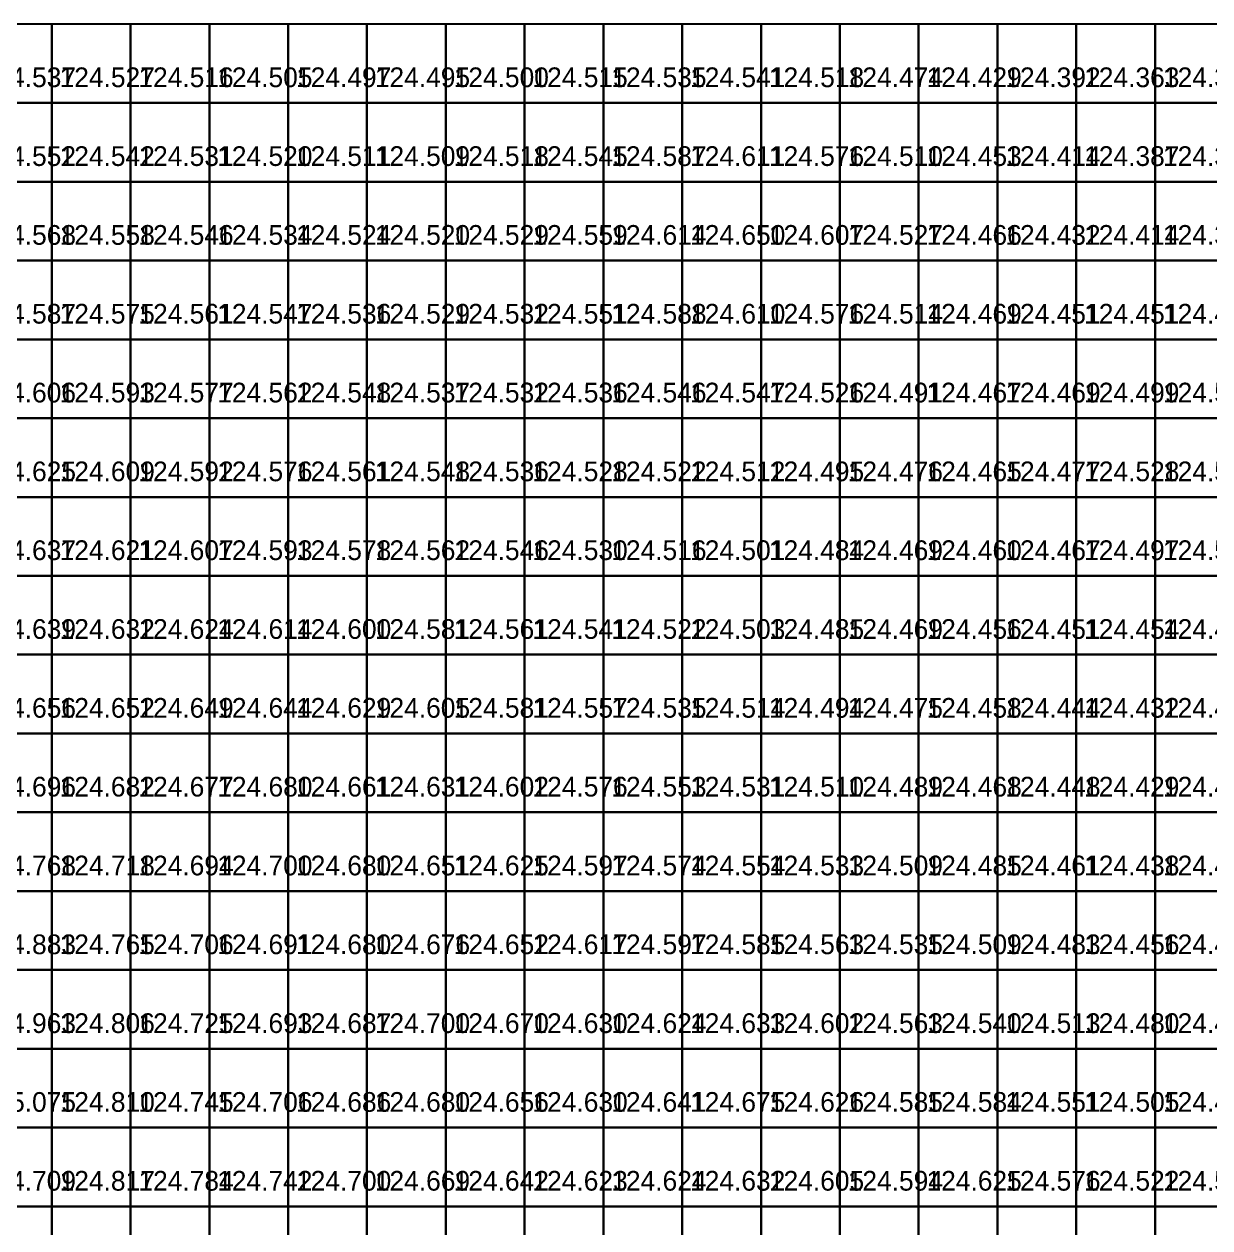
# Model space of a CAD drawing. Header units: metres. Extents: x 287857 to 287978, y 62957 to 63018.
# Drawn here: x 287917.57 to 287932.62, y 63002.56 to 63017.83 of the extents above; entities that cross this region are included whole.
import ezdxf

# ---------------------------------------------------------------- set-up
doc = ezdxf.new("R2010")
doc.units = ezdxf.units.M
for name, color, linetype, true_color in [('CIVILS-BARRIER', 7, 'Continuous', 0xf87171), ('CIVILS-INTERP', 7, 'Continuous', 0x64748b), ('CIVILS-LEVEL-TXT', 7, 'Continuous', 0x38bdf8), ('CIVILS-REAL', 7, 'Continuous', 0x38bdf8)]:
    doc.layers.add(name, color=color, linetype=linetype, true_color=true_color)

msp = doc.modelspace()

# ---------------------------------------------------------------- linework, layer by layer
at = {"layer": 'CIVILS-BARRIER'}
for points in [[(287916.925, 63002.831, 124.709), (287917.925, 63002.831, 124.709), (287917.925, 63003.831, 124.709), (287916.925, 63003.831, 124.709), (287916.925, 63002.831, 124.709)], [(287916.925, 63001.831, 124.709), (287917.925, 63001.831, 124.709), (287917.925, 63002.831, 124.709), (287916.925, 63002.831, 124.709), (287916.925, 63001.831, 124.709)]]:
    msp.add_polyline3d(points, dxfattribs=at)
at = {"layer": 'CIVILS-INTERP'}
for points in [[(287916.925, 63016.831, 124.537), (287917.925, 63016.831, 124.537), (287917.925, 63017.831, 124.537), (287916.925, 63017.831, 124.537), (287916.925, 63016.831, 124.537)], [(287917.925, 63016.831, 124.527), (287918.925, 63016.831, 124.527), (287918.925, 63017.831, 124.527), (287917.925, 63017.831, 124.527), (287917.925, 63016.831, 124.527)], [(287918.925, 63016.831, 124.516), (287919.925, 63016.831, 124.516), (287919.925, 63017.831, 124.516), (287918.925, 63017.831, 124.516), (287918.925, 63016.831, 124.516)], [(287919.925, 63016.831, 124.505), (287920.925, 63016.831, 124.505), (287920.925, 63017.831, 124.505), (287919.925, 63017.831, 124.505), (287919.925, 63016.831, 124.505)], [(287920.925, 63016.831, 124.497), (287921.925, 63016.831, 124.497), (287921.925, 63017.831, 124.497), (287920.925, 63017.831, 124.497), (287920.925, 63016.831, 124.497)], [(287921.925, 63016.831, 124.495), (287922.925, 63016.831, 124.495), (287922.925, 63017.831, 124.495), (287921.925, 63017.831, 124.495), (287921.925, 63016.831, 124.495)], [(287922.925, 63016.831, 124.5), (287923.925, 63016.831, 124.5), (287923.925, 63017.831, 124.5), (287922.925, 63017.831, 124.5), (287922.925, 63016.831, 124.5)], [(287923.925, 63016.831, 124.515), (287924.925, 63016.831, 124.515), (287924.925, 63017.831, 124.515), (287923.925, 63017.831, 124.515), (287923.925, 63016.831, 124.515)], [(287924.925, 63016.831, 124.535), (287925.925, 63016.831, 124.535), (287925.925, 63017.831, 124.535), (287924.925, 63017.831, 124.535), (287924.925, 63016.831, 124.535)], [(287925.925, 63016.831, 124.541), (287926.925, 63016.831, 124.541), (287926.925, 63017.831, 124.541), (287925.925, 63017.831, 124.541), (287925.925, 63016.831, 124.541)], [(287926.925, 63016.831, 124.518), (287927.925, 63016.831, 124.518), (287927.925, 63017.831, 124.518), (287926.925, 63017.831, 124.518), (287926.925, 63016.831, 124.518)], [(287927.925, 63016.831, 124.474), (287928.925, 63016.831, 124.474), (287928.925, 63017.831, 124.474), (287927.925, 63017.831, 124.474), (287927.925, 63016.831, 124.474)], [(287928.925, 63016.831, 124.429), (287929.925, 63016.831, 124.429), (287929.925, 63017.831, 124.429), (287928.925, 63017.831, 124.429), (287928.925, 63016.831, 124.429)], [(287929.925, 63016.831, 124.392), (287930.925, 63016.831, 124.392), (287930.925, 63017.831, 124.392), (287929.925, 63017.831, 124.392), (287929.925, 63016.831, 124.392)], [(287930.925, 63016.831, 124.363), (287931.925, 63016.831, 124.363), (287931.925, 63017.831, 124.363), (287930.925, 63017.831, 124.363), (287930.925, 63016.831, 124.363)], [(287931.925, 63016.831, 124.336), (287932.925, 63016.831, 124.336), (287932.925, 63017.831, 124.336), (287931.925, 63017.831, 124.336), (287931.925, 63016.831, 124.336)], [(287916.925, 63015.831, 124.552), (287917.925, 63015.831, 124.552), (287917.925, 63016.831, 124.552), (287916.925, 63016.831, 124.552), (287916.925, 63015.831, 124.552)], [(287917.925, 63015.831, 124.542), (287918.925, 63015.831, 124.542), (287918.925, 63016.831, 124.542), (287917.925, 63016.831, 124.542), (287917.925, 63015.831, 124.542)], [(287918.925, 63015.831, 124.531), (287919.925, 63015.831, 124.531), (287919.925, 63016.831, 124.531), (287918.925, 63016.831, 124.531), (287918.925, 63015.831, 124.531)], [(287919.925, 63015.831, 124.52), (287920.925, 63015.831, 124.52), (287920.925, 63016.831, 124.52), (287919.925, 63016.831, 124.52), (287919.925, 63015.831, 124.52)], [(287920.925, 63015.831, 124.511), (287921.925, 63015.831, 124.511), (287921.925, 63016.831, 124.511), (287920.925, 63016.831, 124.511), (287920.925, 63015.831, 124.511)], [(287921.925, 63015.831, 124.509), (287922.925, 63015.831, 124.509), (287922.925, 63016.831, 124.509), (287921.925, 63016.831, 124.509), (287921.925, 63015.831, 124.509)], [(287922.925, 63015.831, 124.518), (287923.925, 63015.831, 124.518), (287923.925, 63016.831, 124.518), (287922.925, 63016.831, 124.518), (287922.925, 63015.831, 124.518)], [(287923.925, 63015.831, 124.545), (287924.925, 63015.831, 124.545), (287924.925, 63016.831, 124.545), (287923.925, 63016.831, 124.545), (287923.925, 63015.831, 124.545)], [(287924.925, 63015.831, 124.587), (287925.925, 63015.831, 124.587), (287925.925, 63016.831, 124.587), (287924.925, 63016.831, 124.587), (287924.925, 63015.831, 124.587)], [(287925.925, 63015.831, 124.611), (287926.925, 63015.831, 124.611), (287926.925, 63016.831, 124.611), (287925.925, 63016.831, 124.611), (287925.925, 63015.831, 124.611)], [(287926.925, 63015.831, 124.576), (287927.925, 63015.831, 124.576), (287927.925, 63016.831, 124.576), (287926.925, 63016.831, 124.576), (287926.925, 63015.831, 124.576)], [(287927.925, 63015.831, 124.51), (287928.925, 63015.831, 124.51), (287928.925, 63016.831, 124.51), (287927.925, 63016.831, 124.51), (287927.925, 63015.831, 124.51)], [(287928.925, 63015.831, 124.453), (287929.925, 63015.831, 124.453), (287929.925, 63016.831, 124.453), (287928.925, 63016.831, 124.453), (287928.925, 63015.831, 124.453)], [(287929.925, 63015.831, 124.414), (287930.925, 63015.831, 124.414), (287930.925, 63016.831, 124.414), (287929.925, 63016.831, 124.414), (287929.925, 63015.831, 124.414)], [(287930.925, 63015.831, 124.387), (287931.925, 63015.831, 124.387), (287931.925, 63016.831, 124.387), (287930.925, 63016.831, 124.387), (287930.925, 63015.831, 124.387)], [(287931.925, 63015.831, 124.363), (287932.925, 63015.831, 124.363), (287932.925, 63016.831, 124.363), (287931.925, 63016.831, 124.363), (287931.925, 63015.831, 124.363)], [(287916.925, 63014.831, 124.568), (287917.925, 63014.831, 124.568), (287917.925, 63015.831, 124.568), (287916.925, 63015.831, 124.568), (287916.925, 63014.831, 124.568)], [(287917.925, 63014.831, 124.558), (287918.925, 63014.831, 124.558), (287918.925, 63015.831, 124.558), (287917.925, 63015.831, 124.558), (287917.925, 63014.831, 124.558)], [(287918.925, 63014.831, 124.546), (287919.925, 63014.831, 124.546), (287919.925, 63015.831, 124.546), (287918.925, 63015.831, 124.546), (287918.925, 63014.831, 124.546)], [(287919.925, 63014.831, 124.534), (287920.925, 63014.831, 124.534), (287920.925, 63015.831, 124.534), (287919.925, 63015.831, 124.534), (287919.925, 63014.831, 124.534)], [(287920.925, 63014.831, 124.524), (287921.925, 63014.831, 124.524), (287921.925, 63015.831, 124.524), (287920.925, 63015.831, 124.524), (287920.925, 63014.831, 124.524)], [(287921.925, 63014.831, 124.52), (287922.925, 63014.831, 124.52), (287922.925, 63015.831, 124.52), (287921.925, 63015.831, 124.52), (287921.925, 63014.831, 124.52)], [(287922.925, 63014.831, 124.529), (287923.925, 63014.831, 124.529), (287923.925, 63015.831, 124.529), (287922.925, 63015.831, 124.529), (287922.925, 63014.831, 124.529)], [(287923.925, 63014.831, 124.559), (287924.925, 63014.831, 124.559), (287924.925, 63015.831, 124.559), (287923.925, 63015.831, 124.559), (287923.925, 63014.831, 124.559)], [(287924.925, 63014.831, 124.614), (287925.925, 63014.831, 124.614), (287925.925, 63015.831, 124.614), (287924.925, 63015.831, 124.614), (287924.925, 63014.831, 124.614)], [(287926.925, 63014.831, 124.607), (287927.925, 63014.831, 124.607), (287927.925, 63015.831, 124.607), (287926.925, 63015.831, 124.607), (287926.925, 63014.831, 124.607)], [(287927.925, 63014.831, 124.527), (287928.925, 63014.831, 124.527), (287928.925, 63015.831, 124.527), (287927.925, 63015.831, 124.527), (287927.925, 63014.831, 124.527)], [(287928.925, 63014.831, 124.466), (287929.925, 63014.831, 124.466), (287929.925, 63015.831, 124.466), (287928.925, 63015.831, 124.466), (287928.925, 63014.831, 124.466)], [(287929.925, 63014.831, 124.432), (287930.925, 63014.831, 124.432), (287930.925, 63015.831, 124.432), (287929.925, 63015.831, 124.432), (287929.925, 63014.831, 124.432)], [(287930.925, 63014.831, 124.414), (287931.925, 63014.831, 124.414), (287931.925, 63015.831, 124.414), (287930.925, 63015.831, 124.414), (287930.925, 63014.831, 124.414)], [(287931.925, 63014.831, 124.398), (287932.925, 63014.831, 124.398), (287932.925, 63015.831, 124.398), (287931.925, 63015.831, 124.398), (287931.925, 63014.831, 124.398)], [(287916.925, 63013.831, 124.587), (287917.925, 63013.831, 124.587), (287917.925, 63014.831, 124.587), (287916.925, 63014.831, 124.587), (287916.925, 63013.831, 124.587)], [(287917.925, 63013.831, 124.575), (287918.925, 63013.831, 124.575), (287918.925, 63014.831, 124.575), (287917.925, 63014.831, 124.575), (287917.925, 63013.831, 124.575)], [(287918.925, 63013.831, 124.561), (287919.925, 63013.831, 124.561), (287919.925, 63014.831, 124.561), (287918.925, 63014.831, 124.561), (287918.925, 63013.831, 124.561)], [(287919.925, 63013.831, 124.547), (287920.925, 63013.831, 124.547), (287920.925, 63014.831, 124.547), (287919.925, 63014.831, 124.547), (287919.925, 63013.831, 124.547)], [(287920.925, 63013.831, 124.536), (287921.925, 63013.831, 124.536), (287921.925, 63014.831, 124.536), (287920.925, 63014.831, 124.536), (287920.925, 63013.831, 124.536)], [(287921.925, 63013.831, 124.529), (287922.925, 63013.831, 124.529), (287922.925, 63014.831, 124.529), (287921.925, 63014.831, 124.529), (287921.925, 63013.831, 124.529)], [(287922.925, 63013.831, 124.532), (287923.925, 63013.831, 124.532), (287923.925, 63014.831, 124.532), (287922.925, 63014.831, 124.532), (287922.925, 63013.831, 124.532)], [(287923.925, 63013.831, 124.551), (287924.925, 63013.831, 124.551), (287924.925, 63014.831, 124.551), (287923.925, 63014.831, 124.551), (287923.925, 63013.831, 124.551)], [(287924.925, 63013.831, 124.588), (287925.925, 63013.831, 124.588), (287925.925, 63014.831, 124.588), (287924.925, 63014.831, 124.588), (287924.925, 63013.831, 124.588)], [(287925.925, 63013.831, 124.61), (287926.925, 63013.831, 124.61), (287926.925, 63014.831, 124.61), (287925.925, 63014.831, 124.61), (287925.925, 63013.831, 124.61)], [(287926.925, 63013.831, 124.576), (287927.925, 63013.831, 124.576), (287927.925, 63014.831, 124.576), (287926.925, 63014.831, 124.576), (287926.925, 63013.831, 124.576)], [(287927.925, 63013.831, 124.514), (287928.925, 63013.831, 124.514), (287928.925, 63014.831, 124.514), (287927.925, 63014.831, 124.514), (287927.925, 63013.831, 124.514)], [(287928.925, 63013.831, 124.469), (287929.925, 63013.831, 124.469), (287929.925, 63014.831, 124.469), (287928.925, 63014.831, 124.469), (287928.925, 63013.831, 124.469)], [(287929.925, 63013.831, 124.451), (287930.925, 63013.831, 124.451), (287930.925, 63014.831, 124.451), (287929.925, 63014.831, 124.451), (287929.925, 63013.831, 124.451)], [(287930.925, 63013.831, 124.451), (287931.925, 63013.831, 124.451), (287931.925, 63014.831, 124.451), (287930.925, 63014.831, 124.451), (287930.925, 63013.831, 124.451)], [(287931.925, 63013.831, 124.449), (287932.925, 63013.831, 124.449), (287932.925, 63014.831, 124.449), (287931.925, 63014.831, 124.449), (287931.925, 63013.831, 124.449)], [(287916.925, 63012.831, 124.606), (287917.925, 63012.831, 124.606), (287917.925, 63013.831, 124.606), (287916.925, 63013.831, 124.606), (287916.925, 63012.831, 124.606)], [(287917.925, 63012.831, 124.593), (287918.925, 63012.831, 124.593), (287918.925, 63013.831, 124.593), (287917.925, 63013.831, 124.593), (287917.925, 63012.831, 124.593)], [(287918.925, 63012.831, 124.577), (287919.925, 63012.831, 124.577), (287919.925, 63013.831, 124.577), (287918.925, 63013.831, 124.577), (287918.925, 63012.831, 124.577)], [(287919.925, 63012.831, 124.562), (287920.925, 63012.831, 124.562), (287920.925, 63013.831, 124.562), (287919.925, 63013.831, 124.562), (287919.925, 63012.831, 124.562)], [(287920.925, 63012.831, 124.548), (287921.925, 63012.831, 124.548), (287921.925, 63013.831, 124.548), (287920.925, 63013.831, 124.548), (287920.925, 63012.831, 124.548)], [(287921.925, 63012.831, 124.537), (287922.925, 63012.831, 124.537), (287922.925, 63013.831, 124.537), (287921.925, 63013.831, 124.537), (287921.925, 63012.831, 124.537)], [(287922.925, 63012.831, 124.532), (287923.925, 63012.831, 124.532), (287923.925, 63013.831, 124.532), (287922.925, 63013.831, 124.532), (287922.925, 63012.831, 124.532)], [(287923.925, 63012.831, 124.536), (287924.925, 63012.831, 124.536), (287924.925, 63013.831, 124.536), (287923.925, 63013.831, 124.536), (287923.925, 63012.831, 124.536)], [(287924.925, 63012.831, 124.546), (287925.925, 63012.831, 124.546), (287925.925, 63013.831, 124.546), (287924.925, 63013.831, 124.546), (287924.925, 63012.831, 124.546)], [(287925.925, 63012.831, 124.547), (287926.925, 63012.831, 124.547), (287926.925, 63013.831, 124.547), (287925.925, 63013.831, 124.547), (287925.925, 63012.831, 124.547)], [(287926.925, 63012.831, 124.526), (287927.925, 63012.831, 124.526), (287927.925, 63013.831, 124.526), (287926.925, 63013.831, 124.526), (287926.925, 63012.831, 124.526)], [(287927.925, 63012.831, 124.491), (287928.925, 63012.831, 124.491), (287928.925, 63013.831, 124.491), (287927.925, 63013.831, 124.491), (287927.925, 63012.831, 124.491)], [(287928.925, 63012.831, 124.467), (287929.925, 63012.831, 124.467), (287929.925, 63013.831, 124.467), (287928.925, 63013.831, 124.467), (287928.925, 63012.831, 124.467)], [(287929.925, 63012.831, 124.469), (287930.925, 63012.831, 124.469), (287930.925, 63013.831, 124.469), (287929.925, 63013.831, 124.469), (287929.925, 63012.831, 124.469)], [(287930.925, 63012.831, 124.499), (287931.925, 63012.831, 124.499), (287931.925, 63013.831, 124.499), (287930.925, 63013.831, 124.499), (287930.925, 63012.831, 124.499)], [(287931.925, 63012.831, 124.522), (287932.925, 63012.831, 124.522), (287932.925, 63013.831, 124.522), (287931.925, 63013.831, 124.522), (287931.925, 63012.831, 124.522)], [(287916.925, 63011.831, 124.625), (287917.925, 63011.831, 124.625), (287917.925, 63012.831, 124.625), (287916.925, 63012.831, 124.625), (287916.925, 63011.831, 124.625)], [(287917.925, 63011.831, 124.609), (287918.925, 63011.831, 124.609), (287918.925, 63012.831, 124.609), (287917.925, 63012.831, 124.609), (287917.925, 63011.831, 124.609)], [(287918.925, 63011.831, 124.592), (287919.925, 63011.831, 124.592), (287919.925, 63012.831, 124.592), (287918.925, 63012.831, 124.592), (287918.925, 63011.831, 124.592)], [(287919.925, 63011.831, 124.576), (287920.925, 63011.831, 124.576), (287920.925, 63012.831, 124.576), (287919.925, 63012.831, 124.576), (287919.925, 63011.831, 124.576)], [(287920.925, 63011.831, 124.561), (287921.925, 63011.831, 124.561), (287921.925, 63012.831, 124.561), (287920.925, 63012.831, 124.561), (287920.925, 63011.831, 124.561)], [(287921.925, 63011.831, 124.548), (287922.925, 63011.831, 124.548), (287922.925, 63012.831, 124.548), (287921.925, 63012.831, 124.548), (287921.925, 63011.831, 124.548)], [(287922.925, 63011.831, 124.536), (287923.925, 63011.831, 124.536), (287923.925, 63012.831, 124.536), (287922.925, 63012.831, 124.536), (287922.925, 63011.831, 124.536)], [(287923.925, 63011.831, 124.528), (287924.925, 63011.831, 124.528), (287924.925, 63012.831, 124.528), (287923.925, 63012.831, 124.528), (287923.925, 63011.831, 124.528)], [(287924.925, 63011.831, 124.522), (287925.925, 63011.831, 124.522), (287925.925, 63012.831, 124.522), (287924.925, 63012.831, 124.522), (287924.925, 63011.831, 124.522)], [(287925.925, 63011.831, 124.512), (287926.925, 63011.831, 124.512), (287926.925, 63012.831, 124.512), (287925.925, 63012.831, 124.512), (287925.925, 63011.831, 124.512)], [(287926.925, 63011.831, 124.495), (287927.925, 63011.831, 124.495), (287927.925, 63012.831, 124.495), (287926.925, 63012.831, 124.495), (287926.925, 63011.831, 124.495)], [(287927.925, 63011.831, 124.476), (287928.925, 63011.831, 124.476), (287928.925, 63012.831, 124.476), (287927.925, 63012.831, 124.476), (287927.925, 63011.831, 124.476)], [(287928.925, 63011.831, 124.465), (287929.925, 63011.831, 124.465), (287929.925, 63012.831, 124.465), (287928.925, 63012.831, 124.465), (287928.925, 63011.831, 124.465)], [(287929.925, 63011.831, 124.477), (287930.925, 63011.831, 124.477), (287930.925, 63012.831, 124.477), (287929.925, 63012.831, 124.477), (287929.925, 63011.831, 124.477)], [(287930.925, 63011.831, 124.528), (287931.925, 63011.831, 124.528), (287931.925, 63012.831, 124.528), (287930.925, 63012.831, 124.528), (287930.925, 63011.831, 124.528)], [(287916.925, 63010.831, 124.637), (287917.925, 63010.831, 124.637), (287917.925, 63011.831, 124.637), (287916.925, 63011.831, 124.637), (287916.925, 63010.831, 124.637)], [(287917.925, 63010.831, 124.621), (287918.925, 63010.831, 124.621), (287918.925, 63011.831, 124.621), (287917.925, 63011.831, 124.621), (287917.925, 63010.831, 124.621)], [(287918.925, 63010.831, 124.607), (287919.925, 63010.831, 124.607), (287919.925, 63011.831, 124.607), (287918.925, 63011.831, 124.607), (287918.925, 63010.831, 124.607)], [(287919.925, 63010.831, 124.593), (287920.925, 63010.831, 124.593), (287920.925, 63011.831, 124.593), (287919.925, 63011.831, 124.593), (287919.925, 63010.831, 124.593)], [(287920.925, 63010.831, 124.578), (287921.925, 63010.831, 124.578), (287921.925, 63011.831, 124.578), (287920.925, 63011.831, 124.578), (287920.925, 63010.831, 124.578)], [(287921.925, 63010.831, 124.562), (287922.925, 63010.831, 124.562), (287922.925, 63011.831, 124.562), (287921.925, 63011.831, 124.562), (287921.925, 63010.831, 124.562)], [(287922.925, 63010.831, 124.546), (287923.925, 63010.831, 124.546), (287923.925, 63011.831, 124.546), (287922.925, 63011.831, 124.546), (287922.925, 63010.831, 124.546)], [(287923.925, 63010.831, 124.53), (287924.925, 63010.831, 124.53), (287924.925, 63011.831, 124.53), (287923.925, 63011.831, 124.53), (287923.925, 63010.831, 124.53)], [(287924.925, 63010.831, 124.516), (287925.925, 63010.831, 124.516), (287925.925, 63011.831, 124.516), (287924.925, 63011.831, 124.516), (287924.925, 63010.831, 124.516)], [(287925.925, 63010.831, 124.501), (287926.925, 63010.831, 124.501), (287926.925, 63011.831, 124.501), (287925.925, 63011.831, 124.501), (287925.925, 63010.831, 124.501)], [(287926.925, 63010.831, 124.484), (287927.925, 63010.831, 124.484), (287927.925, 63011.831, 124.484), (287926.925, 63011.831, 124.484), (287926.925, 63010.831, 124.484)], [(287927.925, 63010.831, 124.469), (287928.925, 63010.831, 124.469), (287928.925, 63011.831, 124.469), (287927.925, 63011.831, 124.469), (287927.925, 63010.831, 124.469)], [(287928.925, 63010.831, 124.46), (287929.925, 63010.831, 124.46), (287929.925, 63011.831, 124.46), (287928.925, 63011.831, 124.46), (287928.925, 63010.831, 124.46)], [(287929.925, 63010.831, 124.467), (287930.925, 63010.831, 124.467), (287930.925, 63011.831, 124.467), (287929.925, 63011.831, 124.467), (287929.925, 63010.831, 124.467)], [(287930.925, 63010.831, 124.497), (287931.925, 63010.831, 124.497), (287931.925, 63011.831, 124.497), (287930.925, 63011.831, 124.497), (287930.925, 63010.831, 124.497)], [(287931.925, 63010.831, 124.519), (287932.925, 63010.831, 124.519), (287932.925, 63011.831, 124.519), (287931.925, 63011.831, 124.519), (287931.925, 63010.831, 124.519)], [(287916.925, 63009.831, 124.639), (287917.925, 63009.831, 124.639), (287917.925, 63010.831, 124.639), (287916.925, 63010.831, 124.639), (287916.925, 63009.831, 124.639)], [(287917.925, 63009.831, 124.632), (287918.925, 63009.831, 124.632), (287918.925, 63010.831, 124.632), (287917.925, 63010.831, 124.632), (287917.925, 63009.831, 124.632)], [(287918.925, 63009.831, 124.624), (287919.925, 63009.831, 124.624), (287919.925, 63010.831, 124.624), (287918.925, 63010.831, 124.624), (287918.925, 63009.831, 124.624)], [(287919.925, 63009.831, 124.614), (287920.925, 63009.831, 124.614), (287920.925, 63010.831, 124.614), (287919.925, 63010.831, 124.614), (287919.925, 63009.831, 124.614)], [(287920.925, 63009.831, 124.6), (287921.925, 63009.831, 124.6), (287921.925, 63010.831, 124.6), (287920.925, 63010.831, 124.6), (287920.925, 63009.831, 124.6)], [(287921.925, 63009.831, 124.581), (287922.925, 63009.831, 124.581), (287922.925, 63010.831, 124.581), (287921.925, 63010.831, 124.581), (287921.925, 63009.831, 124.581)], [(287922.925, 63009.831, 124.561), (287923.925, 63009.831, 124.561), (287923.925, 63010.831, 124.561), (287922.925, 63010.831, 124.561), (287922.925, 63009.831, 124.561)], [(287923.925, 63009.831, 124.541), (287924.925, 63009.831, 124.541), (287924.925, 63010.831, 124.541), (287923.925, 63010.831, 124.541), (287923.925, 63009.831, 124.541)], [(287924.925, 63009.831, 124.522), (287925.925, 63009.831, 124.522), (287925.925, 63010.831, 124.522), (287924.925, 63010.831, 124.522), (287924.925, 63009.831, 124.522)], [(287925.925, 63009.831, 124.503), (287926.925, 63009.831, 124.503), (287926.925, 63010.831, 124.503), (287925.925, 63010.831, 124.503), (287925.925, 63009.831, 124.503)], [(287926.925, 63009.831, 124.485), (287927.925, 63009.831, 124.485), (287927.925, 63010.831, 124.485), (287926.925, 63010.831, 124.485), (287926.925, 63009.831, 124.485)], [(287927.925, 63009.831, 124.469), (287928.925, 63009.831, 124.469), (287928.925, 63010.831, 124.469), (287927.925, 63010.831, 124.469), (287927.925, 63009.831, 124.469)], [(287928.925, 63009.831, 124.456), (287929.925, 63009.831, 124.456), (287929.925, 63010.831, 124.456), (287928.925, 63010.831, 124.456), (287928.925, 63009.831, 124.456)], [(287929.925, 63009.831, 124.451), (287930.925, 63009.831, 124.451), (287930.925, 63010.831, 124.451), (287929.925, 63010.831, 124.451), (287929.925, 63009.831, 124.451)], [(287930.925, 63009.831, 124.454), (287931.925, 63009.831, 124.454), (287931.925, 63010.831, 124.454), (287930.925, 63010.831, 124.454), (287930.925, 63009.831, 124.454)], [(287931.925, 63009.831, 124.452), (287932.925, 63009.831, 124.452), (287932.925, 63010.831, 124.452), (287931.925, 63010.831, 124.452), (287931.925, 63009.831, 124.452)], [(287916.925, 63008.831, 124.656), (287917.925, 63008.831, 124.656), (287917.925, 63009.831, 124.656), (287916.925, 63009.831, 124.656), (287916.925, 63008.831, 124.656)], [(287917.925, 63008.831, 124.652), (287918.925, 63008.831, 124.652), (287918.925, 63009.831, 124.652), (287917.925, 63009.831, 124.652), (287917.925, 63008.831, 124.652)], [(287918.925, 63008.831, 124.649), (287919.925, 63008.831, 124.649), (287919.925, 63009.831, 124.649), (287918.925, 63009.831, 124.649), (287918.925, 63008.831, 124.649)], [(287919.925, 63008.831, 124.644), (287920.925, 63008.831, 124.644), (287920.925, 63009.831, 124.644), (287919.925, 63009.831, 124.644), (287919.925, 63008.831, 124.644)], [(287920.925, 63008.831, 124.629), (287921.925, 63008.831, 124.629), (287921.925, 63009.831, 124.629), (287920.925, 63009.831, 124.629), (287920.925, 63008.831, 124.629)], [(287921.925, 63008.831, 124.605), (287922.925, 63008.831, 124.605), (287922.925, 63009.831, 124.605), (287921.925, 63009.831, 124.605), (287921.925, 63008.831, 124.605)], [(287922.925, 63008.831, 124.581), (287923.925, 63008.831, 124.581), (287923.925, 63009.831, 124.581), (287922.925, 63009.831, 124.581), (287922.925, 63008.831, 124.581)], [(287923.925, 63008.831, 124.557), (287924.925, 63008.831, 124.557), (287924.925, 63009.831, 124.557), (287923.925, 63009.831, 124.557), (287923.925, 63008.831, 124.557)], [(287924.925, 63008.831, 124.535), (287925.925, 63008.831, 124.535), (287925.925, 63009.831, 124.535), (287924.925, 63009.831, 124.535), (287924.925, 63008.831, 124.535)], [(287925.925, 63008.831, 124.514), (287926.925, 63008.831, 124.514), (287926.925, 63009.831, 124.514), (287925.925, 63009.831, 124.514), (287925.925, 63008.831, 124.514)], [(287926.925, 63008.831, 124.494), (287927.925, 63008.831, 124.494), (287927.925, 63009.831, 124.494), (287926.925, 63009.831, 124.494), (287926.925, 63008.831, 124.494)], [(287927.925, 63008.831, 124.475), (287928.925, 63008.831, 124.475), (287928.925, 63009.831, 124.475), (287927.925, 63009.831, 124.475), (287927.925, 63008.831, 124.475)], [(287928.925, 63008.831, 124.458), (287929.925, 63008.831, 124.458), (287929.925, 63009.831, 124.458), (287928.925, 63009.831, 124.458), (287928.925, 63008.831, 124.458)], [(287929.925, 63008.831, 124.444), (287930.925, 63008.831, 124.444), (287930.925, 63009.831, 124.444), (287929.925, 63009.831, 124.444), (287929.925, 63008.831, 124.444)], [(287930.925, 63008.831, 124.432), (287931.925, 63008.831, 124.432), (287931.925, 63009.831, 124.432), (287930.925, 63009.831, 124.432), (287930.925, 63008.831, 124.432)], [(287931.925, 63008.831, 124.419), (287932.925, 63008.831, 124.419), (287932.925, 63009.831, 124.419), (287931.925, 63009.831, 124.419), (287931.925, 63008.831, 124.419)], [(287916.925, 63007.831, 124.696), (287917.925, 63007.831, 124.696), (287917.925, 63008.831, 124.696), (287916.925, 63008.831, 124.696), (287916.925, 63007.831, 124.696)], [(287917.925, 63007.831, 124.682), (287918.925, 63007.831, 124.682), (287918.925, 63008.831, 124.682), (287917.925, 63008.831, 124.682), (287917.925, 63007.831, 124.682)], [(287918.925, 63007.831, 124.677), (287919.925, 63007.831, 124.677), (287919.925, 63008.831, 124.677), (287918.925, 63008.831, 124.677), (287918.925, 63007.831, 124.677)], [(287919.925, 63007.831, 124.68), (287920.925, 63007.831, 124.68), (287920.925, 63008.831, 124.68), (287919.925, 63008.831, 124.68), (287919.925, 63007.831, 124.68)], [(287920.925, 63007.831, 124.661), (287921.925, 63007.831, 124.661), (287921.925, 63008.831, 124.661), (287920.925, 63008.831, 124.661), (287920.925, 63007.831, 124.661)], [(287921.925, 63007.831, 124.631), (287922.925, 63007.831, 124.631), (287922.925, 63008.831, 124.631), (287921.925, 63008.831, 124.631), (287921.925, 63007.831, 124.631)], [(287922.925, 63007.831, 124.602), (287923.925, 63007.831, 124.602), (287923.925, 63008.831, 124.602), (287922.925, 63008.831, 124.602), (287922.925, 63007.831, 124.602)], [(287923.925, 63007.831, 124.576), (287924.925, 63007.831, 124.576), (287924.925, 63008.831, 124.576), (287923.925, 63008.831, 124.576), (287923.925, 63007.831, 124.576)], [(287924.925, 63007.831, 124.553), (287925.925, 63007.831, 124.553), (287925.925, 63008.831, 124.553), (287924.925, 63008.831, 124.553), (287924.925, 63007.831, 124.553)], [(287925.925, 63007.831, 124.531), (287926.925, 63007.831, 124.531), (287926.925, 63008.831, 124.531), (287925.925, 63008.831, 124.531), (287925.925, 63007.831, 124.531)], [(287926.925, 63007.831, 124.51), (287927.925, 63007.831, 124.51), (287927.925, 63008.831, 124.51), (287926.925, 63008.831, 124.51), (287926.925, 63007.831, 124.51)], [(287927.925, 63007.831, 124.489), (287928.925, 63007.831, 124.489), (287928.925, 63008.831, 124.489), (287927.925, 63008.831, 124.489), (287927.925, 63007.831, 124.489)], [(287928.925, 63007.831, 124.468), (287929.925, 63007.831, 124.468), (287929.925, 63008.831, 124.468), (287928.925, 63008.831, 124.468), (287928.925, 63007.831, 124.468)], [(287929.925, 63007.831, 124.448), (287930.925, 63007.831, 124.448), (287930.925, 63008.831, 124.448), (287929.925, 63008.831, 124.448), (287929.925, 63007.831, 124.448)], [(287930.925, 63007.831, 124.429), (287931.925, 63007.831, 124.429), (287931.925, 63008.831, 124.429), (287930.925, 63008.831, 124.429), (287930.925, 63007.831, 124.429)], [(287931.925, 63007.831, 124.41), (287932.925, 63007.831, 124.41), (287932.925, 63008.831, 124.41), (287931.925, 63008.831, 124.41), (287931.925, 63007.831, 124.41)], [(287916.925, 63006.831, 124.768), (287917.925, 63006.831, 124.768), (287917.925, 63007.831, 124.768), (287916.925, 63007.831, 124.768), (287916.925, 63006.831, 124.768)], [(287917.925, 63006.831, 124.718), (287918.925, 63006.831, 124.718), (287918.925, 63007.831, 124.718), (287917.925, 63007.831, 124.718), (287917.925, 63006.831, 124.718)], [(287918.925, 63006.831, 124.694), (287919.925, 63006.831, 124.694), (287919.925, 63007.831, 124.694), (287918.925, 63007.831, 124.694), (287918.925, 63006.831, 124.694)], [(287920.925, 63006.831, 124.68), (287921.925, 63006.831, 124.68), (287921.925, 63007.831, 124.68), (287920.925, 63007.831, 124.68), (287920.925, 63006.831, 124.68)], [(287921.925, 63006.831, 124.651), (287922.925, 63006.831, 124.651), (287922.925, 63007.831, 124.651), (287921.925, 63007.831, 124.651), (287921.925, 63006.831, 124.651)], [(287922.925, 63006.831, 124.625), (287923.925, 63006.831, 124.625), (287923.925, 63007.831, 124.625), (287922.925, 63007.831, 124.625), (287922.925, 63006.831, 124.625)], [(287923.925, 63006.831, 124.597), (287924.925, 63006.831, 124.597), (287924.925, 63007.831, 124.597), (287923.925, 63007.831, 124.597), (287923.925, 63006.831, 124.597)], [(287924.925, 63006.831, 124.574), (287925.925, 63006.831, 124.574), (287925.925, 63007.831, 124.574), (287924.925, 63007.831, 124.574), (287924.925, 63006.831, 124.574)], [(287925.925, 63006.831, 124.554), (287926.925, 63006.831, 124.554), (287926.925, 63007.831, 124.554), (287925.925, 63007.831, 124.554), (287925.925, 63006.831, 124.554)], [(287926.925, 63006.831, 124.533), (287927.925, 63006.831, 124.533), (287927.925, 63007.831, 124.533), (287926.925, 63007.831, 124.533), (287926.925, 63006.831, 124.533)], [(287927.925, 63006.831, 124.509), (287928.925, 63006.831, 124.509), (287928.925, 63007.831, 124.509), (287927.925, 63007.831, 124.509), (287927.925, 63006.831, 124.509)], [(287928.925, 63006.831, 124.485), (287929.925, 63006.831, 124.485), (287929.925, 63007.831, 124.485), (287928.925, 63007.831, 124.485), (287928.925, 63006.831, 124.485)], [(287929.925, 63006.831, 124.461), (287930.925, 63006.831, 124.461), (287930.925, 63007.831, 124.461), (287929.925, 63007.831, 124.461), (287929.925, 63006.831, 124.461)], [(287930.925, 63006.831, 124.438), (287931.925, 63006.831, 124.438), (287931.925, 63007.831, 124.438), (287930.925, 63007.831, 124.438), (287930.925, 63006.831, 124.438)], [(287931.925, 63006.831, 124.415), (287932.925, 63006.831, 124.415), (287932.925, 63007.831, 124.415), (287931.925, 63007.831, 124.415), (287931.925, 63006.831, 124.415)], [(287916.925, 63005.831, 124.883), (287917.925, 63005.831, 124.883), (287917.925, 63006.831, 124.883), (287916.925, 63006.831, 124.883), (287916.925, 63005.831, 124.883)], [(287917.925, 63005.831, 124.765), (287918.925, 63005.831, 124.765), (287918.925, 63006.831, 124.765), (287917.925, 63006.831, 124.765), (287917.925, 63005.831, 124.765)], [(287918.925, 63005.831, 124.706), (287919.925, 63005.831, 124.706), (287919.925, 63006.831, 124.706), (287918.925, 63006.831, 124.706), (287918.925, 63005.831, 124.706)], [(287919.925, 63005.831, 124.691), (287920.925, 63005.831, 124.691), (287920.925, 63006.831, 124.691), (287919.925, 63006.831, 124.691), (287919.925, 63005.831, 124.691)], [(287920.925, 63005.831, 124.68), (287921.925, 63005.831, 124.68), (287921.925, 63006.831, 124.68), (287920.925, 63006.831, 124.68), (287920.925, 63005.831, 124.68)], [(287921.925, 63005.831, 124.676), (287922.925, 63005.831, 124.676), (287922.925, 63006.831, 124.676), (287921.925, 63006.831, 124.676), (287921.925, 63005.831, 124.676)], [(287922.925, 63005.831, 124.652), (287923.925, 63005.831, 124.652), (287923.925, 63006.831, 124.652), (287922.925, 63006.831, 124.652), (287922.925, 63005.831, 124.652)], [(287923.925, 63005.831, 124.617), (287924.925, 63005.831, 124.617), (287924.925, 63006.831, 124.617), (287923.925, 63006.831, 124.617), (287923.925, 63005.831, 124.617)], [(287924.925, 63005.831, 124.597), (287925.925, 63005.831, 124.597), (287925.925, 63006.831, 124.597), (287924.925, 63006.831, 124.597), (287924.925, 63005.831, 124.597)], [(287925.925, 63005.831, 124.585), (287926.925, 63005.831, 124.585), (287926.925, 63006.831, 124.585), (287925.925, 63006.831, 124.585), (287925.925, 63005.831, 124.585)], [(287926.925, 63005.831, 124.563), (287927.925, 63005.831, 124.563), (287927.925, 63006.831, 124.563), (287926.925, 63006.831, 124.563), (287926.925, 63005.831, 124.563)], [(287927.925, 63005.831, 124.535), (287928.925, 63005.831, 124.535), (287928.925, 63006.831, 124.535), (287927.925, 63006.831, 124.535), (287927.925, 63005.831, 124.535)], [(287928.925, 63005.831, 124.509), (287929.925, 63005.831, 124.509), (287929.925, 63006.831, 124.509), (287928.925, 63006.831, 124.509), (287928.925, 63005.831, 124.509)], [(287929.925, 63005.831, 124.483), (287930.925, 63005.831, 124.483), (287930.925, 63006.831, 124.483), (287929.925, 63006.831, 124.483), (287929.925, 63005.831, 124.483)], [(287930.925, 63005.831, 124.456), (287931.925, 63005.831, 124.456), (287931.925, 63006.831, 124.456), (287930.925, 63006.831, 124.456), (287930.925, 63005.831, 124.456)], [(287931.925, 63005.831, 124.431), (287932.925, 63005.831, 124.431), (287932.925, 63006.831, 124.431), (287931.925, 63006.831, 124.431), (287931.925, 63005.831, 124.431)], [(287916.925, 63004.831, 124.963), (287917.925, 63004.831, 124.963), (287917.925, 63005.831, 124.963), (287916.925, 63005.831, 124.963), (287916.925, 63004.831, 124.963)], [(287917.925, 63004.831, 124.806), (287918.925, 63004.831, 124.806), (287918.925, 63005.831, 124.806), (287917.925, 63005.831, 124.806), (287917.925, 63004.831, 124.806)], [(287918.925, 63004.831, 124.725), (287919.925, 63004.831, 124.725), (287919.925, 63005.831, 124.725), (287918.925, 63005.831, 124.725), (287918.925, 63004.831, 124.725)], [(287919.925, 63004.831, 124.693), (287920.925, 63004.831, 124.693), (287920.925, 63005.831, 124.693), (287919.925, 63005.831, 124.693), (287919.925, 63004.831, 124.693)], [(287920.925, 63004.831, 124.687), (287921.925, 63004.831, 124.687), (287921.925, 63005.831, 124.687), (287920.925, 63005.831, 124.687), (287920.925, 63004.831, 124.687)], [(287922.925, 63004.831, 124.67), (287923.925, 63004.831, 124.67), (287923.925, 63005.831, 124.67), (287922.925, 63005.831, 124.67), (287922.925, 63004.831, 124.67)], [(287923.925, 63004.831, 124.63), (287924.925, 63004.831, 124.63), (287924.925, 63005.831, 124.63), (287923.925, 63005.831, 124.63), (287923.925, 63004.831, 124.63)], [(287924.925, 63004.831, 124.624), (287925.925, 63004.831, 124.624), (287925.925, 63005.831, 124.624), (287924.925, 63005.831, 124.624), (287924.925, 63004.831, 124.624)], [(287925.925, 63004.831, 124.633), (287926.925, 63004.831, 124.633), (287926.925, 63005.831, 124.633), (287925.925, 63005.831, 124.633), (287925.925, 63004.831, 124.633)], [(287926.925, 63004.831, 124.602), (287927.925, 63004.831, 124.602), (287927.925, 63005.831, 124.602), (287926.925, 63005.831, 124.602), (287926.925, 63004.831, 124.602)], [(287927.925, 63004.831, 124.563), (287928.925, 63004.831, 124.563), (287928.925, 63005.831, 124.563), (287927.925, 63005.831, 124.563), (287927.925, 63004.831, 124.563)], [(287928.925, 63004.831, 124.54), (287929.925, 63004.831, 124.54), (287929.925, 63005.831, 124.54), (287928.925, 63005.831, 124.54), (287928.925, 63004.831, 124.54)], [(287929.925, 63004.831, 124.513), (287930.925, 63004.831, 124.513), (287930.925, 63005.831, 124.513), (287929.925, 63005.831, 124.513), (287929.925, 63004.831, 124.513)], [(287930.925, 63004.831, 124.48), (287931.925, 63004.831, 124.48), (287931.925, 63005.831, 124.48), (287930.925, 63005.831, 124.48), (287930.925, 63004.831, 124.48)], [(287931.925, 63004.831, 124.454), (287932.925, 63004.831, 124.454), (287932.925, 63005.831, 124.454), (287931.925, 63005.831, 124.454), (287931.925, 63004.831, 124.454)], [(287917.925, 63003.831, 124.81), (287918.925, 63003.831, 124.81), (287918.925, 63004.831, 124.81), (287917.925, 63004.831, 124.81), (287917.925, 63003.831, 124.81)], [(287918.925, 63003.831, 124.745), (287919.925, 63003.831, 124.745), (287919.925, 63004.831, 124.745), (287918.925, 63004.831, 124.745), (287918.925, 63003.831, 124.745)], [(287919.925, 63003.831, 124.706), (287920.925, 63003.831, 124.706), (287920.925, 63004.831, 124.706), (287919.925, 63004.831, 124.706), (287919.925, 63003.831, 124.706)], [(287920.925, 63003.831, 124.686), (287921.925, 63003.831, 124.686), (287921.925, 63004.831, 124.686), (287920.925, 63004.831, 124.686), (287920.925, 63003.831, 124.686)], [(287921.925, 63003.831, 124.68), (287922.925, 63003.831, 124.68), (287922.925, 63004.831, 124.68), (287921.925, 63004.831, 124.68), (287921.925, 63003.831, 124.68)], [(287922.925, 63003.831, 124.656), (287923.925, 63003.831, 124.656), (287923.925, 63004.831, 124.656), (287922.925, 63004.831, 124.656), (287922.925, 63003.831, 124.656)], [(287923.925, 63003.831, 124.63), (287924.925, 63003.831, 124.63), (287924.925, 63004.831, 124.63), (287923.925, 63004.831, 124.63), (287923.925, 63003.831, 124.63)], [(287924.925, 63003.831, 124.641), (287925.925, 63003.831, 124.641), (287925.925, 63004.831, 124.641), (287924.925, 63004.831, 124.641), (287924.925, 63003.831, 124.641)], [(287926.925, 63003.831, 124.626), (287927.925, 63003.831, 124.626), (287927.925, 63004.831, 124.626), (287926.925, 63004.831, 124.626), (287926.925, 63003.831, 124.626)], [(287927.925, 63003.831, 124.585), (287928.925, 63003.831, 124.585), (287928.925, 63004.831, 124.585), (287927.925, 63004.831, 124.585), (287927.925, 63003.831, 124.585)], [(287928.925, 63003.831, 124.584), (287929.925, 63003.831, 124.584), (287929.925, 63004.831, 124.584), (287928.925, 63004.831, 124.584), (287928.925, 63003.831, 124.584)], [(287929.925, 63003.831, 124.551), (287930.925, 63003.831, 124.551), (287930.925, 63004.831, 124.551), (287929.925, 63004.831, 124.551), (287929.925, 63003.831, 124.551)], [(287930.925, 63003.831, 124.505), (287931.925, 63003.831, 124.505), (287931.925, 63004.831, 124.505), (287930.925, 63004.831, 124.505), (287930.925, 63003.831, 124.505)], [(287931.925, 63003.831, 124.481), (287932.925, 63003.831, 124.481), (287932.925, 63004.831, 124.481), (287931.925, 63004.831, 124.481), (287931.925, 63003.831, 124.481)], [(287917.925, 63002.831, 124.817), (287918.925, 63002.831, 124.817), (287918.925, 63003.831, 124.817), (287917.925, 63003.831, 124.817), (287917.925, 63002.831, 124.817)], [(287918.925, 63002.831, 124.784), (287919.925, 63002.831, 124.784), (287919.925, 63003.831, 124.784), (287918.925, 63003.831, 124.784), (287918.925, 63002.831, 124.784)], [(287919.925, 63002.831, 124.742), (287920.925, 63002.831, 124.742), (287920.925, 63003.831, 124.742), (287919.925, 63003.831, 124.742), (287919.925, 63002.831, 124.742)], [(287920.925, 63002.831, 124.7), (287921.925, 63002.831, 124.7), (287921.925, 63003.831, 124.7), (287920.925, 63003.831, 124.7), (287920.925, 63002.831, 124.7)], [(287921.925, 63002.831, 124.669), (287922.925, 63002.831, 124.669), (287922.925, 63003.831, 124.669), (287921.925, 63003.831, 124.669), (287921.925, 63002.831, 124.669)], [(287922.925, 63002.831, 124.642), (287923.925, 63002.831, 124.642), (287923.925, 63003.831, 124.642), (287922.925, 63003.831, 124.642), (287922.925, 63002.831, 124.642)], [(287923.925, 63002.831, 124.623), (287924.925, 63002.831, 124.623), (287924.925, 63003.831, 124.623), (287923.925, 63003.831, 124.623), (287923.925, 63002.831, 124.623)], [(287924.925, 63002.831, 124.624), (287925.925, 63002.831, 124.624), (287925.925, 63003.831, 124.624), (287924.925, 63003.831, 124.624), (287924.925, 63002.831, 124.624)], [(287925.925, 63002.831, 124.632), (287926.925, 63002.831, 124.632), (287926.925, 63003.831, 124.632), (287925.925, 63003.831, 124.632), (287925.925, 63002.831, 124.632)], [(287926.925, 63002.831, 124.605), (287927.925, 63002.831, 124.605), (287927.925, 63003.831, 124.605), (287926.925, 63003.831, 124.605), (287926.925, 63002.831, 124.605)], [(287927.925, 63002.831, 124.594), (287928.925, 63002.831, 124.594), (287928.925, 63003.831, 124.594), (287927.925, 63003.831, 124.594), (287927.925, 63002.831, 124.594)], [(287929.925, 63002.831, 124.576), (287930.925, 63002.831, 124.576), (287930.925, 63003.831, 124.576), (287929.925, 63003.831, 124.576), (287929.925, 63002.831, 124.576)], [(287930.925, 63002.831, 124.522), (287931.925, 63002.831, 124.522), (287931.925, 63003.831, 124.522), (287930.925, 63003.831, 124.522), (287930.925, 63002.831, 124.522)], [(287931.925, 63002.831, 124.507), (287932.925, 63002.831, 124.507), (287932.925, 63003.831, 124.507), (287931.925, 63003.831, 124.507), (287931.925, 63002.831, 124.507)], [(287917.925, 63001.831, 124.884), (287918.925, 63001.831, 124.884), (287918.925, 63002.831, 124.884), (287917.925, 63002.831, 124.884), (287917.925, 63001.831, 124.884)], [(287918.925, 63001.831, 124.89), (287919.925, 63001.831, 124.89), (287919.925, 63002.831, 124.89), (287918.925, 63002.831, 124.89), (287918.925, 63001.831, 124.89)], [(287919.925, 63001.831, 124.831), (287920.925, 63001.831, 124.831), (287920.925, 63002.831, 124.831), (287919.925, 63002.831, 124.831), (287919.925, 63001.831, 124.831)], [(287920.925, 63001.831, 124.744), (287921.925, 63001.831, 124.744), (287921.925, 63002.831, 124.744), (287920.925, 63002.831, 124.744), (287920.925, 63001.831, 124.744)], [(287921.925, 63001.831, 124.679), (287922.925, 63001.831, 124.679), (287922.925, 63002.831, 124.679), (287921.925, 63002.831, 124.679), (287921.925, 63001.831, 124.679)], [(287922.925, 63001.831, 124.638), (287923.925, 63001.831, 124.638), (287923.925, 63002.831, 124.638), (287922.925, 63002.831, 124.638), (287922.925, 63001.831, 124.638)], [(287923.925, 63001.831, 124.618), (287924.925, 63001.831, 124.618), (287924.925, 63002.831, 124.618), (287923.925, 63002.831, 124.618), (287923.925, 63001.831, 124.618)], [(287924.925, 63001.831, 124.614), (287925.925, 63001.831, 124.614), (287925.925, 63002.831, 124.614), (287924.925, 63002.831, 124.614), (287924.925, 63001.831, 124.614)], [(287925.925, 63001.831, 124.603), (287926.925, 63001.831, 124.603), (287926.925, 63002.831, 124.603), (287925.925, 63002.831, 124.603), (287925.925, 63001.831, 124.603)], [(287926.925, 63001.831, 124.584), (287927.925, 63001.831, 124.584), (287927.925, 63002.831, 124.584), (287926.925, 63002.831, 124.584), (287926.925, 63001.831, 124.584)], [(287927.925, 63001.831, 124.577), (287928.925, 63001.831, 124.577), (287928.925, 63002.831, 124.577), (287927.925, 63002.831, 124.577), (287927.925, 63001.831, 124.577)], [(287928.925, 63001.831, 124.58), (287929.925, 63001.831, 124.58), (287929.925, 63002.831, 124.58), (287928.925, 63002.831, 124.58), (287928.925, 63001.831, 124.58)], [(287929.925, 63001.831, 124.559), (287930.925, 63001.831, 124.559), (287930.925, 63002.831, 124.559), (287929.925, 63002.831, 124.559), (287929.925, 63001.831, 124.559)], [(287930.925, 63001.831, 124.523), (287931.925, 63001.831, 124.523), (287931.925, 63002.831, 124.523), (287930.925, 63002.831, 124.523), (287930.925, 63001.831, 124.523)], [(287931.925, 63001.831, 124.519), (287932.925, 63001.831, 124.519), (287932.925, 63002.831, 124.519), (287931.925, 63002.831, 124.519), (287931.925, 63001.831, 124.519)]]:
    msp.add_polyline3d(points, dxfattribs=at)
at = {"layer": 'CIVILS-REAL'}
for points in [[(287925.925, 63014.831, 124.65), (287926.925, 63014.831, 124.65), (287926.925, 63015.831, 124.65), (287925.925, 63015.831, 124.65), (287925.925, 63014.831, 124.65)], [(287931.925, 63011.831, 124.575), (287932.925, 63011.831, 124.575), (287932.925, 63012.831, 124.575), (287931.925, 63012.831, 124.575), (287931.925, 63011.831, 124.575)], [(287919.925, 63006.831, 124.7), (287920.925, 63006.831, 124.7), (287920.925, 63007.831, 124.7), (287919.925, 63007.831, 124.7), (287919.925, 63006.831, 124.7)], [(287921.925, 63004.831, 124.7), (287922.925, 63004.831, 124.7), (287922.925, 63005.831, 124.7), (287921.925, 63005.831, 124.7), (287921.925, 63004.831, 124.7)], [(287916.925, 63003.831, 125.075), (287917.925, 63003.831, 125.075), (287917.925, 63004.831, 125.075), (287916.925, 63004.831, 125.075), (287916.925, 63003.831, 125.075)], [(287925.925, 63003.831, 124.675), (287926.925, 63003.831, 124.675), (287926.925, 63004.831, 124.675), (287925.925, 63004.831, 124.675), (287925.925, 63003.831, 124.675)], [(287928.925, 63002.831, 124.625), (287929.925, 63002.831, 124.625), (287929.925, 63003.831, 124.625), (287928.925, 63003.831, 124.625), (287928.925, 63002.831, 124.625)]]:
    msp.add_polyline3d(points, dxfattribs=at)

# ---------------------------------------------------------------- texts
at = {"layer": 'CIVILS-LEVEL-TXT'}
for s, p in [('124.537', (287917.025, 63017.031, 124.537)), ('124.527', (287918.025, 63017.031, 124.527)), ('124.516', (287919.025, 63017.031, 124.516)), ('124.505', (287920.025, 63017.031, 124.505)), ('124.497', (287921.025, 63017.031, 124.497)), ('124.495', (287922.025, 63017.031, 124.495)), ('124.500', (287923.025, 63017.031, 124.5)), ('124.515', (287924.025, 63017.031, 124.515)), ('124.535', (287925.025, 63017.031, 124.535)), ('124.541', (287926.025, 63017.031, 124.541)), ('124.518', (287927.025, 63017.031, 124.518)), ('124.474', (287928.025, 63017.031, 124.474)), ('124.429', (287929.025, 63017.031, 124.429)), ('124.392', (287930.025, 63017.031, 124.392)), ('124.363', (287931.025, 63017.031, 124.363)), ('124.336', (287932.025, 63017.031, 124.336)), ('124.552', (287917.025, 63016.031, 124.552)), ('124.542', (287918.025, 63016.031, 124.542)), ('124.531', (287919.025, 63016.031, 124.531)), ('124.520', (287920.025, 63016.031, 124.52)), ('124.511', (287921.025, 63016.031, 124.511)), ('124.509', (287922.025, 63016.031, 124.509)), ('124.518', (287923.025, 63016.031, 124.518)), ('124.545', (287924.025, 63016.031, 124.545)), ('124.587', (287925.025, 63016.031, 124.587)), ('124.611', (287926.025, 63016.031, 124.611)), ('124.576', (287927.025, 63016.031, 124.576)), ('124.510', (287928.025, 63016.031, 124.51)), ('124.453', (287929.025, 63016.031, 124.453)), ('124.414', (287930.025, 63016.031, 124.414)), ('124.387', (287931.025, 63016.031, 124.387)), ('124.363', (287932.025, 63016.031, 124.363)), ('124.568', (287917.025, 63015.031, 124.568)), ('124.558', (287918.025, 63015.031, 124.558)), ('124.546', (287919.025, 63015.031, 124.546)), ('124.534', (287920.025, 63015.031, 124.534)), ('124.524', (287921.025, 63015.031, 124.524)), ('124.520', (287922.025, 63015.031, 124.52)), ('124.529', (287923.025, 63015.031, 124.529)), ('124.559', (287924.025, 63015.031, 124.559)), ('124.614', (287925.025, 63015.031, 124.614)), ('124.650', (287926.025, 63015.031, 124.65)), ('124.607', (287927.025, 63015.031, 124.607)), ('124.527', (287928.025, 63015.031, 124.527)), ('124.466', (287929.025, 63015.031, 124.466)), ('124.432', (287930.025, 63015.031, 124.432)), ('124.414', (287931.025, 63015.031, 124.414)), ('124.398', (287932.025, 63015.031, 124.398)), ('124.587', (287917.025, 63014.031, 124.587)), ('124.575', (287918.025, 63014.031, 124.575)), ('124.561', (287919.025, 63014.031, 124.561)), ('124.547', (287920.025, 63014.031, 124.547)), ('124.536', (287921.025, 63014.031, 124.536)), ('124.529', (287922.025, 63014.031, 124.529)), ('124.532', (287923.025, 63014.031, 124.532)), ('124.551', (287924.025, 63014.031, 124.551)), ('124.588', (287925.025, 63014.031, 124.588)), ('124.610', (287926.025, 63014.031, 124.61)), ('124.576', (287927.025, 63014.031, 124.576)), ('124.514', (287928.025, 63014.031, 124.514)), ('124.469', (287929.025, 63014.031, 124.469)), ('124.451', (287930.025, 63014.031, 124.451)), ('124.451', (287931.025, 63014.031, 124.451)), ('124.449', (287932.025, 63014.031, 124.449)), ('124.606', (287917.025, 63013.031, 124.606)), ('124.593', (287918.025, 63013.031, 124.593)), ('124.577', (287919.025, 63013.031, 124.577)), ('124.562', (287920.025, 63013.031, 124.562)), ('124.548', (287921.025, 63013.031, 124.548)), ('124.537', (287922.025, 63013.031, 124.537)), ('124.532', (287923.025, 63013.031, 124.532)), ('124.536', (287924.025, 63013.031, 124.536)), ('124.546', (287925.025, 63013.031, 124.546)), ('124.547', (287926.025, 63013.031, 124.547)), ('124.526', (287927.025, 63013.031, 124.526)), ('124.491', (287928.025, 63013.031, 124.491)), ('124.467', (287929.025, 63013.031, 124.467)), ('124.469', (287930.025, 63013.031, 124.469)), ('124.499', (287931.025, 63013.031, 124.499)), ('124.522', (287932.025, 63013.031, 124.522)), ('124.625', (287917.025, 63012.031, 124.625)), ('124.609', (287918.025, 63012.031, 124.609)), ('124.592', (287919.025, 63012.031, 124.592)), ('124.576', (287920.025, 63012.031, 124.576)), ('124.561', (287921.025, 63012.031, 124.561)), ('124.548', (287922.025, 63012.031, 124.548)), ('124.536', (287923.025, 63012.031, 124.536)), ('124.528', (287924.025, 63012.031, 124.528)), ('124.522', (287925.025, 63012.031, 124.522)), ('124.512', (287926.025, 63012.031, 124.512)), ('124.495', (287927.025, 63012.031, 124.495)), ('124.476', (287928.025, 63012.031, 124.476)), ('124.465', (287929.025, 63012.031, 124.465)), ('124.477', (287930.025, 63012.031, 124.477)), ('124.528', (287931.025, 63012.031, 124.528)), ('124.575', (287932.025, 63012.031, 124.575)), ('124.637', (287917.025, 63011.031, 124.637)), ('124.621', (287918.025, 63011.031, 124.621)), ('124.607', (287919.025, 63011.031, 124.607)), ('124.593', (287920.025, 63011.031, 124.593)), ('124.578', (287921.025, 63011.031, 124.578)), ('124.562', (287922.025, 63011.031, 124.562)), ('124.546', (287923.025, 63011.031, 124.546)), ('124.530', (287924.025, 63011.031, 124.53)), ('124.516', (287925.025, 63011.031, 124.516)), ('124.501', (287926.025, 63011.031, 124.501)), ('124.484', (287927.025, 63011.031, 124.484)), ('124.469', (287928.025, 63011.031, 124.469)), ('124.460', (287929.025, 63011.031, 124.46)), ('124.467', (287930.025, 63011.031, 124.467)), ('124.497', (287931.025, 63011.031, 124.497)), ('124.519', (287932.025, 63011.031, 124.519)), ('124.639', (287917.025, 63010.031, 124.639)), ('124.632', (287918.025, 63010.031, 124.632)), ('124.624', (287919.025, 63010.031, 124.624)), ('124.614', (287920.025, 63010.031, 124.614)), ('124.600', (287921.025, 63010.031, 124.6)), ('124.581', (287922.025, 63010.031, 124.581)), ('124.561', (287923.025, 63010.031, 124.561)), ('124.541', (287924.025, 63010.031, 124.541)), ('124.522', (287925.025, 63010.031, 124.522)), ('124.503', (287926.025, 63010.031, 124.503)), ('124.485', (287927.025, 63010.031, 124.485)), ('124.469', (287928.025, 63010.031, 124.469)), ('124.456', (287929.025, 63010.031, 124.456)), ('124.451', (287930.025, 63010.031, 124.451)), ('124.454', (287931.025, 63010.031, 124.454)), ('124.452', (287932.025, 63010.031, 124.452)), ('124.656', (287917.025, 63009.031, 124.656)), ('124.652', (287918.025, 63009.031, 124.652)), ('124.649', (287919.025, 63009.031, 124.649)), ('124.644', (287920.025, 63009.031, 124.644)), ('124.629', (287921.025, 63009.031, 124.629)), ('124.605', (287922.025, 63009.031, 124.605)), ('124.581', (287923.025, 63009.031, 124.581)), ('124.557', (287924.025, 63009.031, 124.557)), ('124.535', (287925.025, 63009.031, 124.535)), ('124.514', (287926.025, 63009.031, 124.514)), ('124.494', (287927.025, 63009.031, 124.494)), ('124.475', (287928.025, 63009.031, 124.475)), ('124.458', (287929.025, 63009.031, 124.458)), ('124.444', (287930.025, 63009.031, 124.444)), ('124.432', (287931.025, 63009.031, 124.432)), ('124.419', (287932.025, 63009.031, 124.419)), ('124.696', (287917.025, 63008.031, 124.696)), ('124.682', (287918.025, 63008.031, 124.682)), ('124.677', (287919.025, 63008.031, 124.677)), ('124.680', (287920.025, 63008.031, 124.68)), ('124.661', (287921.025, 63008.031, 124.661)), ('124.631', (287922.025, 63008.031, 124.631)), ('124.602', (287923.025, 63008.031, 124.602)), ('124.576', (287924.025, 63008.031, 124.576)), ('124.553', (287925.025, 63008.031, 124.553)), ('124.531', (287926.025, 63008.031, 124.531)), ('124.510', (287927.025, 63008.031, 124.51)), ('124.489', (287928.025, 63008.031, 124.489)), ('124.468', (287929.025, 63008.031, 124.468)), ('124.448', (287930.025, 63008.031, 124.448)), ('124.429', (287931.025, 63008.031, 124.429)), ('124.410', (287932.025, 63008.031, 124.41)), ('124.768', (287917.025, 63007.031, 124.768)), ('124.718', (287918.025, 63007.031, 124.718)), ('124.694', (287919.025, 63007.031, 124.694)), ('124.700', (287920.025, 63007.031, 124.7)), ('124.680', (287921.025, 63007.031, 124.68)), ('124.651', (287922.025, 63007.031, 124.651)), ('124.625', (287923.025, 63007.031, 124.625)), ('124.597', (287924.025, 63007.031, 124.597)), ('124.574', (287925.025, 63007.031, 124.574)), ('124.554', (287926.025, 63007.031, 124.554)), ('124.533', (287927.025, 63007.031, 124.533)), ('124.509', (287928.025, 63007.031, 124.509)), ('124.485', (287929.025, 63007.031, 124.485)), ('124.461', (287930.025, 63007.031, 124.461)), ('124.438', (287931.025, 63007.031, 124.438)), ('124.415', (287932.025, 63007.031, 124.415)), ('124.883', (287917.025, 63006.031, 124.883)), ('124.765', (287918.025, 63006.031, 124.765)), ('124.706', (287919.025, 63006.031, 124.706)), ('124.691', (287920.025, 63006.031, 124.691)), ('124.680', (287921.025, 63006.031, 124.68)), ('124.676', (287922.025, 63006.031, 124.676)), ('124.652', (287923.025, 63006.031, 124.652)), ('124.617', (287924.025, 63006.031, 124.617)), ('124.597', (287925.025, 63006.031, 124.597)), ('124.585', (287926.025, 63006.031, 124.585)), ('124.563', (287927.025, 63006.031, 124.563)), ('124.535', (287928.025, 63006.031, 124.535)), ('124.509', (287929.025, 63006.031, 124.509)), ('124.483', (287930.025, 63006.031, 124.483)), ('124.456', (287931.025, 63006.031, 124.456)), ('124.431', (287932.025, 63006.031, 124.431)), ('124.963', (287917.025, 63005.031, 124.963)), ('124.806', (287918.025, 63005.031, 124.806)), ('124.725', (287919.025, 63005.031, 124.725)), ('124.693', (287920.025, 63005.031, 124.693)), ('124.687', (287921.025, 63005.031, 124.687)), ('124.700', (287922.025, 63005.031, 124.7)), ('124.670', (287923.025, 63005.031, 124.67)), ('124.630', (287924.025, 63005.031, 124.63)), ('124.624', (287925.025, 63005.031, 124.624)), ('124.633', (287926.025, 63005.031, 124.633)), ('124.602', (287927.025, 63005.031, 124.602)), ('124.563', (287928.025, 63005.031, 124.563)), ('124.540', (287929.025, 63005.031, 124.54)), ('124.513', (287930.025, 63005.031, 124.513)), ('124.480', (287931.025, 63005.031, 124.48)), ('124.454', (287932.025, 63005.031, 124.454)), ('125.075', (287917.025, 63004.031, 125.075)), ('124.810', (287918.025, 63004.031, 124.81)), ('124.745', (287919.025, 63004.031, 124.745)), ('124.706', (287920.025, 63004.031, 124.706)), ('124.686', (287921.025, 63004.031, 124.686)), ('124.680', (287922.025, 63004.031, 124.68)), ('124.656', (287923.025, 63004.031, 124.656)), ('124.630', (287924.025, 63004.031, 124.63)), ('124.641', (287925.025, 63004.031, 124.641)), ('124.675', (287926.025, 63004.031, 124.675)), ('124.626', (287927.025, 63004.031, 124.626)), ('124.585', (287928.025, 63004.031, 124.585)), ('124.584', (287929.025, 63004.031, 124.584)), ('124.551', (287930.025, 63004.031, 124.551)), ('124.505', (287931.025, 63004.031, 124.505)), ('124.481', (287932.025, 63004.031, 124.481)), ('124.709', (287917.025, 63003.031, 124.709)), ('124.817', (287918.025, 63003.031, 124.817)), ('124.784', (287919.025, 63003.031, 124.784)), ('124.742', (287920.025, 63003.031, 124.742)), ('124.700', (287921.025, 63003.031, 124.7)), ('124.669', (287922.025, 63003.031, 124.669)), ('124.642', (287923.025, 63003.031, 124.642)), ('124.623', (287924.025, 63003.031, 124.623)), ('124.624', (287925.025, 63003.031, 124.624)), ('124.632', (287926.025, 63003.031, 124.632)), ('124.605', (287927.025, 63003.031, 124.605)), ('124.594', (287928.025, 63003.031, 124.594)), ('124.625', (287929.025, 63003.031, 124.625)), ('124.576', (287930.025, 63003.031, 124.576)), ('124.522', (287931.025, 63003.031, 124.522)), ('124.507', (287932.025, 63003.031, 124.507))]:
    msp.add_text(s, height=0.25, dxfattribs=at).set_placement(p)

doc.saveas('drawing.dxf')
